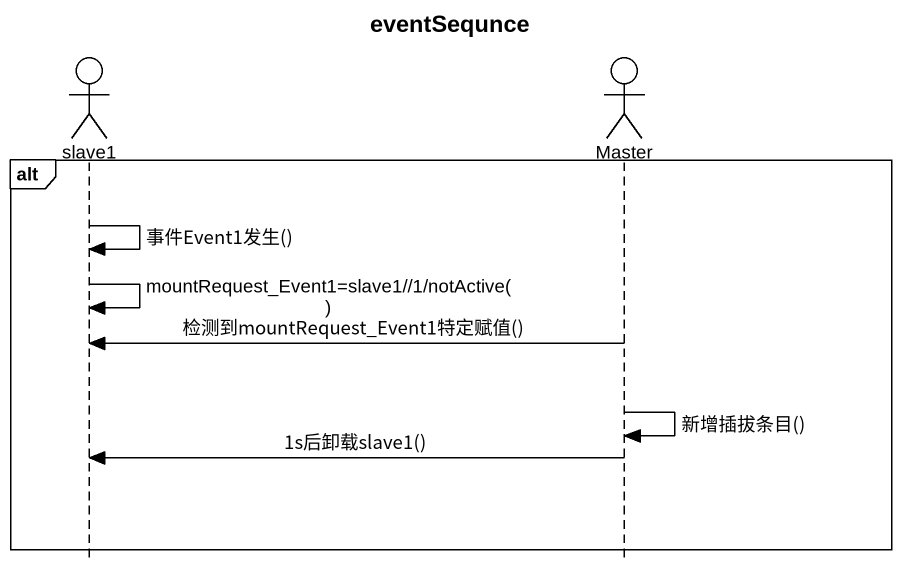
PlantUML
@startuml
title eventSequnce
hide footbox
actor slave1
actor Master

alt
  slave1 -> slave1 : 事件Event1发生()
  slave1 -> slave1 : mountRequest_Event1=slave1//1/notActive()
  Master -> slave1 : 检测到mountRequest_Event1特定赋值()
  Master -> Master : 新增插拔条目()
  Master -> slave1 : 1s后卸载slave1()
end
@enduml
